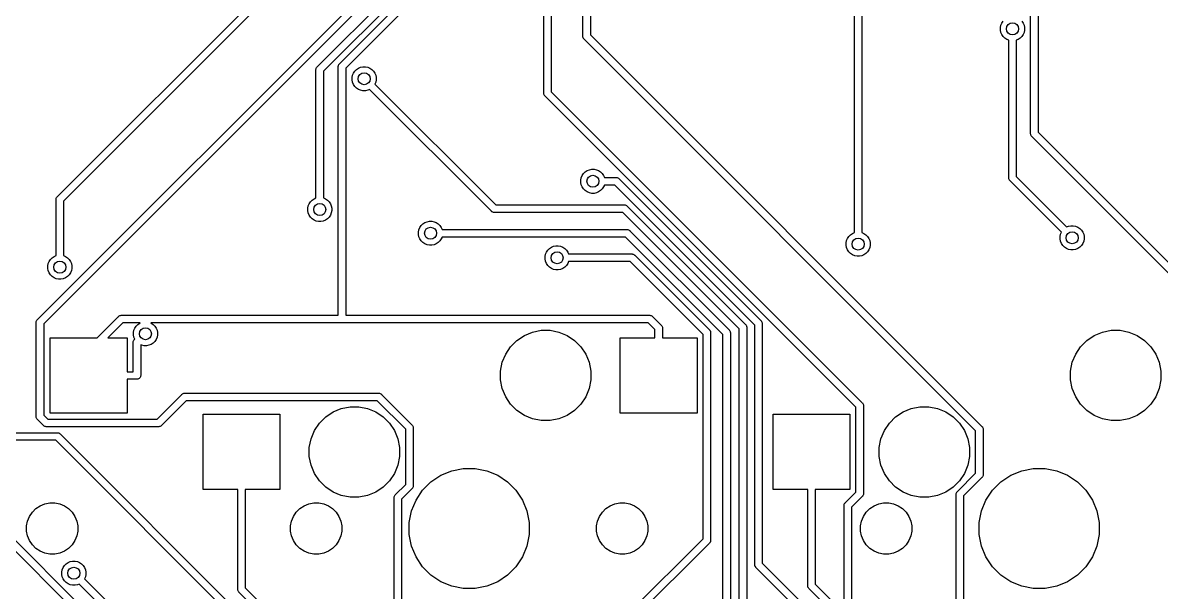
# Model space of a CAD drawing. Extents: x 1.2 to 14.9, y -4.9 to -0.3.
# Drawn here: x 6.606 to 8.095, y -2.313 to -1.569 of the extents above; entities that cross this region are included whole.
import ezdxf

# ---------------------------------------------------------------- set-up
doc = ezdxf.new("R2010")
doc.units = 0
doc.header["$MEASUREMENT"] = 0
doc.layers.add('BLACK', color=7, linetype='CONTINUOUS')

msp = doc.modelspace()

# ---------------------------------------------------------------- linework, layer by layer
at = {"layer": 'BLACK', "linetype": 'CONTINUOUS'}
for p, q in [((6.65153, -1.79639), (7.0984, -1.34951)), ((7.10409, -1.35774), (6.65976, -1.80208)), ((6.62558, -1.95696), (7.17357, -1.40897)), ((7.92378, -1.71381), (7.92378, -1.40892)), ((7.93363, -1.40712), (7.93363, -1.71201)), ((7.1818, -1.41466), (6.63381, -1.96264)), ((6.99129, -1.62662), (7.1913, -1.42662)), ((7.19953, -1.4323), (6.99952, -1.63231)), ((7.02047, -1.62251), (7.20902, -1.43396)), ((7.21725, -1.43965), (7.0287, -1.6282)), ((7.29728, -1.43244), (7.29728, -1.65925)), ((7.28744, -1.66105), (7.28744, -1.445)), ((7.33865, -1.5867), (7.33865, -1.45164)), ((7.3485, -1.45344), (7.3485, -1.5849)), ((7.6935, -1.84328), (7.6935, -1.44431)), ((7.70335, -1.44611), (7.70335, -1.84328)), ((7.8844, -1.57536), (7.88501, -1.57232)), ((7.8844, -1.57846), (7.8844, -1.57536)), ((7.88501, -1.57232), (7.88619, -1.56945)), ((7.88619, -1.56945), (7.88792, -1.56687)), ((7.91238, -1.56687), (7.91411, -1.56945)), ((7.91411, -1.56945), (7.91529, -1.57232)), ((7.91529, -1.57232), (7.9159, -1.57536)), ((7.9159, -1.57536), (7.9159, -1.57846)), ((7.33863, -1.58694), (7.33865, -1.5867)), ((7.33865, -1.58718), (7.33863, -1.58694)), ((7.3387, -1.58761), (7.33865, -1.58718)), ((7.33872, -1.58791), (7.3387, -1.58761)), ((7.33901, -1.58883), (7.33872, -1.58791)), ((7.33946, -1.58969), (7.33901, -1.58883)), ((7.33992, -1.59025), (7.33946, -1.58969)), ((7.34008, -1.59044), (7.33992, -1.59025)), ((7.34027, -1.59059), (7.34008, -1.59044)), ((7.85194, -2.10227), (7.34027, -1.59059)), ((7.3485, -1.5849), (7.86017, -2.09658)), ((7.88501, -1.5815), (7.8844, -1.57846)), ((7.88619, -1.58437), (7.88501, -1.5815)), ((7.88792, -1.58695), (7.88619, -1.58437)), ((7.89011, -1.58914), (7.88792, -1.58695)), ((7.89269, -1.59087), (7.89011, -1.58914)), ((7.89523, -1.59192), (7.89269, -1.59087)), ((7.89523, -1.77188), (7.89523, -1.59192)), ((7.90761, -1.59087), (7.90507, -1.59192)), ((7.90507, -1.59192), (7.90507, -1.77008)), ((7.91019, -1.58914), (7.90761, -1.59087)), ((7.91238, -1.58695), (7.91019, -1.58914)), ((7.91411, -1.58437), (7.91238, -1.58695)), ((7.91529, -1.5815), (7.91411, -1.58437)), ((7.9159, -1.57846), (7.91529, -1.5815)), ((6.98965, -1.63027), (6.98975, -1.62931)), ((6.98968, -1.63051), (6.98965, -1.63027)), ((6.98968, -1.79801), (6.98968, -1.63051)), ((6.98975, -1.62931), (6.99003, -1.62838)), ((6.99003, -1.62838), (6.99049, -1.62752)), ((6.99049, -1.62752), (6.99095, -1.62696)), ((6.99095, -1.62696), (6.9911, -1.62677)), ((6.99095, -1.62696), (6.99095, -1.62696)), ((6.9911, -1.62677), (6.99129, -1.62662)), ((6.99952, -1.63231), (6.99952, -1.79801)), ((7.01883, -1.62617), (7.01889, -1.62561)), ((7.01886, -1.62641), (7.01883, -1.62617)), ((7.01886, -1.95137), (7.01886, -1.62641)), ((7.01889, -1.62561), (7.01893, -1.6252)), ((7.01893, -1.6252), (7.01899, -1.62501)), ((7.01899, -1.62501), (7.01921, -1.62427)), ((7.01921, -1.62427), (7.01967, -1.62342)), ((7.01967, -1.62342), (7.02013, -1.62286)), ((7.02013, -1.62286), (7.02028, -1.62267)), ((7.02013, -1.62286), (7.02013, -1.62286)), ((7.02028, -1.62267), (7.02047, -1.62251)), ((7.0287, -1.6282), (7.0287, -1.95137)), ((7.03754, -1.63753), (7.03873, -1.63467)), ((7.03873, -1.63467), (7.04045, -1.63209)), ((7.04045, -1.63209), (7.04264, -1.62989)), ((7.04264, -1.62989), (7.04522, -1.62817)), ((7.04522, -1.62817), (7.04809, -1.62698)), ((7.04809, -1.62698), (7.05113, -1.62638)), ((7.05113, -1.62638), (7.05423, -1.62638)), ((7.05423, -1.62638), (7.05727, -1.62698)), ((7.05727, -1.62698), (7.06014, -1.62817)), ((7.06014, -1.62817), (7.06272, -1.62989)), ((7.06272, -1.62989), (7.06491, -1.63209)), ((7.06491, -1.63209), (7.06664, -1.63467)), ((7.06664, -1.63467), (7.06782, -1.63753)), ((7.03693, -1.64057), (7.03754, -1.63753)), ((7.03693, -1.64368), (7.03693, -1.64057)), ((7.03754, -1.64672), (7.03693, -1.64368)), ((7.03873, -1.64959), (7.03754, -1.64672)), ((7.04045, -1.65216), (7.03873, -1.64959)), ((7.06782, -1.64672), (7.06677, -1.64926)), ((7.06677, -1.64926), (7.22462, -1.8071)), ((7.06782, -1.63753), (7.06843, -1.64057)), ((7.06843, -1.64368), (7.06782, -1.64672)), ((7.06843, -1.64057), (7.06843, -1.64368)), ((7.04264, -1.65436), (7.04045, -1.65216)), ((7.04522, -1.65608), (7.04264, -1.65436)), ((7.04809, -1.65727), (7.04522, -1.65608)), ((7.05113, -1.65787), (7.04809, -1.65727)), ((7.05423, -1.65787), (7.05113, -1.65787)), ((7.05727, -1.65727), (7.05423, -1.65787)), ((7.05981, -1.65622), (7.05727, -1.65727)), ((7.21893, -1.81533), (7.05981, -1.65622)), ((7.28742, -1.66129), (7.28744, -1.66105)), ((7.28744, -1.66153), (7.28742, -1.66129)), ((7.28751, -1.66225), (7.28744, -1.66153)), ((7.28744, -1.66153), (7.28744, -1.66153)), ((7.28779, -1.66318), (7.28751, -1.66225)), ((7.28825, -1.66403), (7.28779, -1.66318)), ((7.28887, -1.66478), (7.28825, -1.66403)), ((7.28905, -1.66494), (7.28887, -1.66478)), ((7.69544, -2.07133), (7.28905, -1.66494)), ((7.29728, -1.65925), (7.70368, -2.06564)), ((7.92376, -1.71405), (7.92378, -1.71381)), ((7.92378, -1.71429), (7.92376, -1.71405)), ((7.92385, -1.71501), (7.92378, -1.71429)), ((7.92378, -1.71429), (7.92378, -1.71429)), ((7.92414, -1.71594), (7.92385, -1.71501)), ((7.92459, -1.71679), (7.92414, -1.71594)), ((7.92521, -1.71754), (7.92459, -1.71679)), ((7.9254, -1.7177), (7.92521, -1.71754)), ((8.17772, -1.97002), (7.9254, -1.7177)), ((7.93363, -1.71201), (8.18595, -1.96433)), ((7.3365, -1.77159), (7.33769, -1.76873)), ((7.33769, -1.76873), (7.33941, -1.76615)), ((7.33941, -1.76615), (7.3416, -1.76395)), ((7.3416, -1.76395), (7.34418, -1.76223)), ((7.34418, -1.76223), (7.34705, -1.76104)), ((7.34705, -1.76104), (7.35009, -1.76044)), ((7.35009, -1.76044), (7.35319, -1.76044)), ((7.35319, -1.76044), (7.35624, -1.76104)), ((7.35624, -1.76104), (7.3591, -1.76223)), ((7.3591, -1.76223), (7.36168, -1.76395)), ((7.36168, -1.76395), (7.36387, -1.76615)), ((7.36387, -1.76615), (7.3656, -1.76873)), ((7.3656, -1.76873), (7.36665, -1.77126)), ((7.90507, -1.77008), (7.9709, -1.83591)), ((7.33589, -1.77463), (7.3365, -1.77159)), ((7.33589, -1.77774), (7.33589, -1.77463)), ((7.3365, -1.78078), (7.33589, -1.77774)), ((7.33769, -1.78364), (7.3365, -1.78078)), ((7.33941, -1.78622), (7.33769, -1.78364)), ((7.3656, -1.78364), (7.36387, -1.78622)), ((7.36665, -1.78111), (7.3656, -1.78364)), ((7.36665, -1.77126), (7.38194, -1.77126)), ((7.38015, -1.78111), (7.36665, -1.78111)), ((7.56317, -1.96413), (7.38015, -1.78111)), ((7.38194, -1.77126), (7.38219, -1.77124)), ((7.38219, -1.77124), (7.38243, -1.77126)), ((7.38243, -1.77126), (7.38243, -1.77126)), ((7.38243, -1.77126), (7.38315, -1.77133)), ((7.38315, -1.77133), (7.38408, -1.77162)), ((7.38408, -1.77162), (7.38493, -1.77207)), ((7.38493, -1.77207), (7.38568, -1.77269)), ((7.38568, -1.77269), (7.38584, -1.77288)), ((7.38584, -1.77288), (7.5714, -1.95844)), ((7.8952, -1.77212), (7.89523, -1.77188)), ((7.89523, -1.77236), (7.8952, -1.77212)), ((7.8953, -1.77309), (7.89523, -1.77236)), ((7.89523, -1.77236), (7.89523, -1.77236)), ((7.89558, -1.77401), (7.8953, -1.77309)), ((7.89604, -1.77487), (7.89558, -1.77401)), ((7.89665, -1.77562), (7.89604, -1.77487)), ((7.89684, -1.77577), (7.89665, -1.77562)), ((7.96394, -1.84287), (7.89684, -1.77577)), ((6.64989, -1.80004), (6.64992, -1.7998)), ((6.64992, -1.80028), (6.64989, -1.80004)), ((6.64992, -1.7998), (6.64999, -1.79907)), ((6.64992, -1.7998), (6.64992, -1.7998)), ((6.64992, -1.8734), (6.64992, -1.80028)), ((6.64999, -1.79907), (6.65027, -1.79815)), ((6.65027, -1.79815), (6.65073, -1.79729)), ((6.65073, -1.79729), (6.65134, -1.79654)), ((6.65134, -1.79654), (6.65153, -1.79639)), ((6.98456, -1.80079), (6.98714, -1.79906)), ((6.98714, -1.79906), (6.98968, -1.79801)), ((6.99952, -1.79801), (7.00206, -1.79906)), ((7.00206, -1.79906), (7.00464, -1.80079)), ((7.3416, -1.78842), (7.33941, -1.78622)), ((7.34418, -1.79014), (7.3416, -1.78842)), ((7.34705, -1.79133), (7.34418, -1.79014)), ((7.35009, -1.79193), (7.34705, -1.79133)), ((7.35319, -1.79193), (7.35009, -1.79193)), ((7.35624, -1.79133), (7.35319, -1.79193)), ((7.3591, -1.79014), (7.35624, -1.79133)), ((7.36168, -1.78842), (7.3591, -1.79014)), ((7.36387, -1.78622), (7.36168, -1.78842)), ((6.65976, -1.80208), (6.65976, -1.8734)), ((6.97885, -1.81147), (6.97946, -1.80843)), ((6.97885, -1.81457), (6.97885, -1.81147)), ((6.97946, -1.81761), (6.97885, -1.81457)), ((6.97946, -1.80843), (6.98064, -1.80556)), ((6.98064, -1.80556), (6.98237, -1.80298)), ((6.98237, -1.80298), (6.98456, -1.80079)), ((7.00464, -1.80079), (7.00683, -1.80298)), ((7.00683, -1.80298), (7.00855, -1.80556)), ((7.00855, -1.80556), (7.00974, -1.80843)), ((7.00974, -1.80843), (7.01035, -1.81147)), ((7.01035, -1.81457), (7.00974, -1.81761)), ((7.01035, -1.81147), (7.01035, -1.81457)), ((7.21908, -1.81552), (7.21893, -1.81533)), ((7.22462, -1.8071), (7.39271, -1.8071)), ((7.39271, -1.8071), (7.39295, -1.80708)), ((7.39295, -1.80708), (7.39319, -1.8071)), ((7.39319, -1.8071), (7.39319, -1.8071)), ((7.39319, -1.8071), (7.39391, -1.80717)), ((7.39391, -1.80717), (7.39484, -1.80746)), ((7.39484, -1.80746), (7.3957, -1.80791)), ((7.3957, -1.80791), (7.39645, -1.80853)), ((7.39645, -1.80853), (7.3966, -1.80871)), ((7.3966, -1.80871), (7.55108, -1.96319)), ((6.98064, -1.82048), (6.97946, -1.81761)), ((6.98237, -1.82306), (6.98064, -1.82048)), ((6.98456, -1.82525), (6.98237, -1.82306)), ((6.98714, -1.82698), (6.98456, -1.82525)), ((6.99, -1.82816), (6.98714, -1.82698)), ((6.99305, -1.82877), (6.99, -1.82816)), ((6.99615, -1.82877), (6.99305, -1.82877)), ((6.99919, -1.82816), (6.99615, -1.82877)), ((7.00206, -1.82698), (6.99919, -1.82816)), ((7.00464, -1.82525), (7.00206, -1.82698)), ((7.00683, -1.82306), (7.00464, -1.82525)), ((7.00855, -1.82048), (7.00683, -1.82306)), ((7.00974, -1.81761), (7.00855, -1.82048)), ((7.1294, -1.83188), (7.13198, -1.83016)), ((7.13198, -1.83016), (7.13485, -1.82897)), ((7.13485, -1.82897), (7.13789, -1.82837)), ((7.13789, -1.82837), (7.14099, -1.82837)), ((7.14099, -1.82837), (7.14403, -1.82897)), ((7.14403, -1.82897), (7.1469, -1.83016)), ((7.1469, -1.83016), (7.14948, -1.83188)), ((7.21927, -1.81567), (7.21908, -1.81552)), ((7.21957, -1.81592), (7.21927, -1.81567)), ((7.21927, -1.81567), (7.21927, -1.81567)), ((7.21983, -1.81614), (7.21957, -1.81592)), ((7.22069, -1.81659), (7.21983, -1.81614)), ((7.22161, -1.81687), (7.22069, -1.81659)), ((7.22234, -1.81694), (7.22161, -1.81687)), ((7.22258, -1.81697), (7.22234, -1.81694)), ((7.22234, -1.81694), (7.22234, -1.81694)), ((7.22282, -1.81694), (7.22258, -1.81697)), ((7.39091, -1.81694), (7.22282, -1.81694)), ((7.54285, -1.96888), (7.39091, -1.81694)), ((7.12369, -1.84256), (7.1243, -1.83952)), ((7.12369, -1.84567), (7.12369, -1.84256)), ((7.1243, -1.83952), (7.12549, -1.83665)), ((7.12549, -1.83665), (7.12721, -1.83408)), ((7.12721, -1.83408), (7.1294, -1.83188)), ((7.14948, -1.83188), (7.15167, -1.83408)), ((7.15167, -1.83408), (7.1534, -1.83665)), ((7.1534, -1.83665), (7.15445, -1.83919)), ((7.15445, -1.83919), (7.39605, -1.83919)), ((7.39605, -1.83919), (7.39629, -1.83917)), ((7.39629, -1.83917), (7.39653, -1.83919)), ((7.39653, -1.83919), (7.39653, -1.83919)), ((7.39653, -1.83919), (7.39725, -1.83926)), ((7.39725, -1.83926), (7.39818, -1.83955)), ((7.39818, -1.83955), (7.39903, -1.84)), ((7.39903, -1.84), (7.39978, -1.84062)), ((7.39978, -1.84062), (7.39994, -1.84081)), ((7.39994, -1.84081), (7.52968, -1.97055)), ((7.68839, -1.84606), (7.69097, -1.84434)), ((7.69097, -1.84434), (7.6935, -1.84328)), ((7.70335, -1.84328), (7.70588, -1.84434)), ((7.70588, -1.84434), (7.70846, -1.84606)), ((7.96288, -1.84541), (7.96394, -1.84287)), ((7.9709, -1.83591), (7.97343, -1.83486)), ((7.97343, -1.83486), (7.97648, -1.83425)), ((7.97648, -1.83425), (7.97958, -1.83425)), ((7.97958, -1.83425), (7.98262, -1.83486)), ((7.98262, -1.83486), (7.98549, -1.83604)), ((7.98549, -1.83604), (7.98807, -1.83777)), ((7.98807, -1.83777), (7.99026, -1.83996)), ((7.99026, -1.83996), (7.99198, -1.84254)), ((7.99198, -1.84254), (7.99317, -1.84541)), ((7.1243, -1.84871), (7.12369, -1.84567)), ((7.12549, -1.85157), (7.1243, -1.84871)), ((7.12721, -1.85415), (7.12549, -1.85157)), ((7.1294, -1.85635), (7.12721, -1.85415)), ((7.13198, -1.85807), (7.1294, -1.85635)), ((7.13485, -1.85926), (7.13198, -1.85807)), ((7.13789, -1.85986), (7.13485, -1.85926)), ((7.14099, -1.85986), (7.13789, -1.85986)), ((7.14403, -1.85926), (7.14099, -1.85986)), ((7.1469, -1.85807), (7.14403, -1.85926)), ((7.14948, -1.85635), (7.1469, -1.85807)), ((7.15167, -1.85415), (7.14948, -1.85635)), ((7.1534, -1.85157), (7.15167, -1.85415)), ((7.15445, -1.84904), (7.1534, -1.85157)), ((7.39425, -1.84904), (7.15445, -1.84904)), ((7.52145, -1.97624), (7.39425, -1.84904)), ((7.68268, -1.85674), (7.68328, -1.8537)), ((7.68268, -1.85984), (7.68268, -1.85674)), ((7.68328, -1.86288), (7.68268, -1.85984)), ((7.68328, -1.8537), (7.68447, -1.85083)), ((7.68447, -1.85083), (7.68619, -1.84825)), ((7.68619, -1.84825), (7.68839, -1.84606)), ((7.70846, -1.84606), (7.71066, -1.84825)), ((7.71066, -1.84825), (7.71238, -1.85083)), ((7.71238, -1.85083), (7.71357, -1.8537)), ((7.71357, -1.8537), (7.71417, -1.85674)), ((7.71417, -1.85984), (7.71357, -1.86288)), ((7.71417, -1.85674), (7.71417, -1.85984)), ((7.96228, -1.84845), (7.96288, -1.84541)), ((7.96228, -1.85155), (7.96228, -1.84845)), ((7.96288, -1.85459), (7.96228, -1.85155)), ((7.96407, -1.85746), (7.96288, -1.85459)), ((7.9658, -1.86004), (7.96407, -1.85746)), ((7.96799, -1.86223), (7.9658, -1.86004)), ((7.99026, -1.86004), (7.98807, -1.86223)), ((7.99198, -1.85746), (7.99026, -1.86004)), ((7.99317, -1.85459), (7.99198, -1.85746)), ((7.99317, -1.84541), (7.99378, -1.84845)), ((7.99378, -1.85155), (7.99317, -1.85459)), ((7.99378, -1.84845), (7.99378, -1.85155)), ((6.6448, -1.87618), (6.64738, -1.87445)), ((6.64738, -1.87445), (6.64992, -1.8734)), ((6.65976, -1.8734), (6.6623, -1.87445)), ((6.6623, -1.87445), (6.66488, -1.87618)), ((7.28911, -1.87459), (7.28972, -1.87155)), ((7.28911, -1.87769), (7.28911, -1.87459)), ((7.28972, -1.87155), (7.2909, -1.86868)), ((7.2909, -1.86868), (7.29263, -1.8661)), ((7.29263, -1.8661), (7.29482, -1.86391)), ((7.29482, -1.86391), (7.2974, -1.86219)), ((7.2974, -1.86219), (7.30026, -1.861)), ((7.30026, -1.861), (7.30331, -1.86039)), ((7.30331, -1.86039), (7.30641, -1.86039)), ((7.30641, -1.86039), (7.30945, -1.861)), ((7.30945, -1.861), (7.31232, -1.86219)), ((7.31232, -1.86219), (7.3149, -1.86391)), ((7.3149, -1.86391), (7.31709, -1.8661)), ((7.31709, -1.8661), (7.31881, -1.86868)), ((7.31881, -1.86868), (7.31987, -1.87122)), ((7.31987, -1.87122), (7.40236, -1.87122)), ((7.40236, -1.87122), (7.4026, -1.8712)), ((7.4026, -1.8712), (7.40284, -1.87122)), ((7.40284, -1.87122), (7.40284, -1.87122)), ((7.40284, -1.87122), (7.40356, -1.87129)), ((7.40356, -1.87129), (7.40449, -1.87157)), ((7.40449, -1.87157), (7.40535, -1.87203)), ((7.40535, -1.87203), (7.4061, -1.87265)), ((7.4061, -1.87265), (7.40625, -1.87283)), ((7.40625, -1.87283), (7.50395, -1.97054)), ((7.68447, -1.86575), (7.68328, -1.86288)), ((7.68619, -1.86833), (7.68447, -1.86575)), ((7.68839, -1.87052), (7.68619, -1.86833)), ((7.69097, -1.87225), (7.68839, -1.87052)), ((7.69383, -1.87343), (7.69097, -1.87225)), ((7.69687, -1.87404), (7.69383, -1.87343)), ((7.69998, -1.87404), (7.69687, -1.87404)), ((7.70302, -1.87343), (7.69998, -1.87404)), ((7.70588, -1.87225), (7.70302, -1.87343)), ((7.70846, -1.87052), (7.70588, -1.87225)), ((7.71066, -1.86833), (7.70846, -1.87052)), ((7.71238, -1.86575), (7.71066, -1.86833)), ((7.71357, -1.86288), (7.71238, -1.86575)), ((7.97057, -1.86396), (7.96799, -1.86223)), ((7.97343, -1.86514), (7.97057, -1.86396)), ((7.97648, -1.86575), (7.97343, -1.86514)), ((7.97958, -1.86575), (7.97648, -1.86575)), ((7.98262, -1.86514), (7.97958, -1.86575)), ((7.98549, -1.86396), (7.98262, -1.86514)), ((7.98807, -1.86223), (7.98549, -1.86396)), ((6.63909, -1.88686), (6.6397, -1.88382)), ((6.63909, -1.88996), (6.63909, -1.88686)), ((6.6397, -1.88382), (6.64088, -1.88095)), ((6.64088, -1.88095), (6.64261, -1.87837)), ((6.64261, -1.87837), (6.6448, -1.87618)), ((6.66488, -1.87618), (6.66707, -1.87837)), ((6.66707, -1.87837), (6.66879, -1.88095)), ((6.66879, -1.88095), (6.66998, -1.88382)), ((6.66998, -1.88382), (6.67059, -1.88686)), ((6.67059, -1.88686), (6.67059, -1.88996)), ((7.28972, -1.88074), (7.28911, -1.87769)), ((7.2909, -1.8836), (7.28972, -1.88074)), ((7.29263, -1.88618), (7.2909, -1.8836)), ((7.29482, -1.88837), (7.29263, -1.88618)), ((7.2974, -1.8901), (7.29482, -1.88837)), ((7.3149, -1.88837), (7.31232, -1.8901)), ((7.31709, -1.88618), (7.3149, -1.88837)), ((7.31881, -1.8836), (7.31709, -1.88618)), ((7.31987, -1.88106), (7.31881, -1.8836)), ((7.40056, -1.88106), (7.31987, -1.88106)), ((7.49572, -1.97623), (7.40056, -1.88106)), ((6.6397, -1.893), (6.63909, -1.88996)), ((6.64088, -1.89587), (6.6397, -1.893)), ((6.64261, -1.89845), (6.64088, -1.89587)), ((6.6448, -1.90064), (6.64261, -1.89845)), ((6.64738, -1.90237), (6.6448, -1.90064)), ((6.65025, -1.90355), (6.64738, -1.90237)), ((6.65329, -1.90416), (6.65025, -1.90355)), ((6.65639, -1.90416), (6.65329, -1.90416)), ((6.65943, -1.90355), (6.65639, -1.90416)), ((6.6623, -1.90237), (6.65943, -1.90355)), ((6.66488, -1.90064), (6.6623, -1.90237)), ((6.66707, -1.89845), (6.66488, -1.90064)), ((6.66879, -1.89587), (6.66707, -1.89845)), ((6.66998, -1.893), (6.66879, -1.89587)), ((6.67059, -1.88996), (6.66998, -1.893)), ((7.30026, -1.89128), (7.2974, -1.8901)), ((7.30331, -1.89189), (7.30026, -1.89128)), ((7.30641, -1.89189), (7.30331, -1.89189)), ((7.30945, -1.89128), (7.30641, -1.89189)), ((7.31232, -1.8901), (7.30945, -1.89128)), ((6.62394, -1.96061), (6.62397, -1.96037)), ((6.62397, -1.96085), (6.62394, -1.96061)), ((6.62397, -1.96036), (6.62404, -1.95964)), ((6.62397, -1.96037), (6.62397, -1.96036)), ((6.62397, -2.08353), (6.62397, -1.96085)), ((6.62404, -1.95964), (6.62432, -1.95871)), ((6.62432, -1.95871), (6.62478, -1.95786)), ((6.62478, -1.95786), (6.62539, -1.95711)), ((6.62539, -1.95711), (6.62558, -1.95696)), ((6.63381, -1.96264), (6.63381, -2.08174)), ((6.70388, -1.98079), (6.73168, -1.95298)), ((6.73737, -1.96121), (6.7178, -1.98079)), ((6.73168, -1.95298), (6.73184, -1.95279)), ((6.73184, -1.95279), (6.73203, -1.95264)), ((6.73203, -1.95264), (6.73259, -1.95218)), ((6.73203, -1.95264), (6.73203, -1.95264)), ((6.73259, -1.95218), (6.73344, -1.95172)), ((6.73344, -1.95172), (6.73437, -1.95144)), ((6.73437, -1.95144), (6.73509, -1.95137)), ((6.73509, -1.95137), (6.73533, -1.95135)), ((6.73509, -1.95137), (6.73509, -1.95137)), ((6.73533, -1.95135), (6.73558, -1.95137)), ((6.73558, -1.95137), (7.01886, -1.95137)), ((6.7599, -1.96121), (6.73737, -1.96121)), ((6.75455, -1.96537), (6.75674, -1.96317)), ((6.75674, -1.96317), (6.75932, -1.96145)), ((6.75932, -1.96145), (6.7599, -1.96121)), ((7.02354, -1.96121), (6.77367, -1.96121)), ((6.77367, -1.96121), (6.77424, -1.96145)), ((6.77424, -1.96145), (6.77682, -1.96317)), ((6.77682, -1.96317), (6.77902, -1.96537)), ((7.02378, -1.96124), (7.02354, -1.96121)), ((7.02402, -1.96121), (7.02378, -1.96124)), ((7.42391, -1.96121), (7.02402, -1.96121)), ((7.0287, -1.95137), (7.42571, -1.95137)), ((7.43272, -1.97002), (7.42391, -1.96121)), ((7.42571, -1.95137), (7.42595, -1.95135)), ((7.42595, -1.95135), (7.42619, -1.95137)), ((7.42619, -1.95137), (7.42619, -1.95137)), ((7.42619, -1.95137), (7.42691, -1.95144)), ((7.42691, -1.95144), (7.42784, -1.95172)), ((7.42784, -1.95172), (7.4287, -1.95218)), ((7.4287, -1.95218), (7.42945, -1.95279)), ((7.42945, -1.95279), (7.4296, -1.95298)), ((7.4296, -1.95298), (7.44095, -1.96433)), ((7.55108, -1.96319), (7.55126, -1.96335)), ((7.55126, -1.96335), (7.55142, -1.96353)), ((7.55142, -1.96353), (7.55142, -1.96353)), ((7.55142, -1.96353), (7.55174, -1.96392)), ((7.55174, -1.96392), (7.55188, -1.9641)), ((7.55188, -1.9641), (7.55234, -1.96495)), ((7.56317, -2.27691), (7.56317, -1.96413)), ((7.5714, -1.95844), (7.57159, -1.95859)), ((7.57159, -1.95859), (7.57174, -1.95878)), ((7.57174, -1.95878), (7.57174, -1.95878)), ((7.57174, -1.95878), (7.57207, -1.95918)), ((7.57207, -1.95918), (7.5722, -1.95934)), ((7.5722, -1.95934), (7.57266, -1.9602)), ((7.57266, -1.9602), (7.57294, -1.96113)), ((7.57294, -1.96113), (7.57301, -1.96185)), ((7.57301, -1.96185), (7.57301, -1.96185)), ((7.57301, -1.96185), (7.57304, -1.96209)), ((7.57304, -1.96209), (7.57301, -1.96233)), ((7.57301, -1.96233), (7.57301, -2.27512)), ((6.75104, -1.97385), (6.75164, -1.97081)), ((6.75104, -1.97696), (6.75104, -1.97385)), ((6.75164, -1.98), (6.75104, -1.97696)), ((6.75164, -1.97081), (6.75283, -1.96795)), ((6.75283, -1.96795), (6.75455, -1.96537)), ((6.77902, -1.96537), (6.78074, -1.96795)), ((6.78074, -1.96795), (6.78193, -1.97081)), ((6.78193, -1.97081), (6.78253, -1.97385)), ((6.78253, -1.97696), (6.78193, -1.98)), ((6.78253, -1.97385), (6.78253, -1.97696)), ((7.25235, -1.98413), (7.26203, -1.97767)), ((7.26203, -1.97767), (7.27277, -1.97321)), ((7.27277, -1.97321), (7.28418, -1.97094)), ((7.28418, -1.97094), (7.29582, -1.97094)), ((7.29582, -1.97094), (7.30723, -1.97321)), ((7.30723, -1.97321), (7.31797, -1.97767)), ((7.31797, -1.97767), (7.32765, -1.98413)), ((7.43272, -1.98079), (7.43272, -1.97002)), ((7.44095, -1.96433), (7.44113, -1.96448)), ((7.44113, -1.96448), (7.44129, -1.96467)), ((7.44129, -1.96467), (7.44129, -1.96467)), ((7.44129, -1.96467), (7.44175, -1.96523)), ((7.44175, -1.96523), (7.4421, -1.96589)), ((7.4421, -1.96589), (7.44221, -1.96609)), ((7.44221, -1.96609), (7.44249, -1.96702)), ((7.44249, -1.96702), (7.44256, -1.96774)), ((7.44256, -1.96774), (7.44256, -1.96774)), ((7.44256, -1.96774), (7.44258, -1.96798)), ((7.44258, -1.96798), (7.44256, -1.96822)), ((7.44256, -1.96822), (7.44256, -1.98079)), ((7.49572, -2.24347), (7.49572, -1.97623)), ((7.50395, -1.97054), (7.50414, -1.97069)), ((7.50414, -1.97069), (7.5043, -1.97088)), ((7.5043, -1.97088), (7.5043, -1.97088)), ((7.5043, -1.97088), (7.50464, -1.97129)), ((7.50464, -1.97129), (7.50476, -1.97144)), ((7.50476, -1.97144), (7.50521, -1.9723)), ((7.50521, -1.9723), (7.5055, -1.97322)), ((7.5055, -1.97322), (7.50557, -1.97395)), ((7.50557, -1.97395), (7.50557, -1.97395)), ((7.50557, -1.97395), (7.50559, -1.97419)), ((7.50559, -1.97419), (7.50557, -1.97443)), ((7.50557, -1.97443), (7.50557, -2.24526)), ((7.52145, -2.46044), (7.52145, -1.97624)), ((7.52968, -1.97055), (7.52987, -1.9707)), ((7.52987, -1.9707), (7.53002, -1.97089)), ((7.53002, -1.97089), (7.53002, -1.97089)), ((7.53002, -1.97089), (7.53029, -1.97121)), ((7.53029, -1.97121), (7.53049, -1.97145)), ((7.53049, -1.97145), (7.53094, -1.97231)), ((7.53094, -1.97231), (7.53122, -1.97324)), ((7.53122, -1.97324), (7.5313, -1.97396)), ((7.5313, -1.97396), (7.5313, -1.97396)), ((7.5313, -1.97396), (7.53132, -1.9742)), ((7.53132, -1.9742), (7.5313, -1.97444)), ((7.5313, -1.97444), (7.5313, -2.45864)), ((7.54285, -2.441), (7.54285, -1.96888)), ((7.55234, -1.96495), (7.55262, -1.96588)), ((7.55262, -1.96588), (7.55269, -1.9666)), ((7.55269, -1.9666), (7.55269, -1.9666)), ((7.55269, -1.9666), (7.55271, -1.96684)), ((7.55271, -1.96684), (7.55269, -1.96708)), ((7.55269, -1.96708), (7.55269, -2.4392)), ((7.99735, -1.98413), (8.00703, -1.97767)), ((8.00703, -1.97767), (8.01777, -1.97321)), ((8.01777, -1.97321), (8.02918, -1.97094)), ((8.02918, -1.97094), (8.04082, -1.97094)), ((8.04082, -1.97094), (8.05223, -1.97321)), ((8.05223, -1.97321), (8.06297, -1.97767)), ((8.06297, -1.97767), (8.07265, -1.98413)), ((6.64244, -2.07921), (6.64244, -1.98079)), ((6.64244, -1.98079), (6.70388, -1.98079)), ((6.7178, -1.98079), (6.74283, -1.98079)), ((6.74283, -1.98079), (6.74283, -2.02508)), ((6.7507, -1.98655), (6.75079, -1.98558)), ((6.75072, -1.98679), (6.7507, -1.98655)), ((6.75072, -2.02508), (6.75072, -1.98679)), ((6.75079, -1.98558), (6.75107, -1.98465)), ((6.75107, -1.98465), (6.75153, -1.9838)), ((6.75153, -1.9838), (6.75199, -1.98324)), ((6.75269, -1.98254), (6.75164, -1.98)), ((6.75199, -1.98324), (6.75215, -1.98305)), ((6.75199, -1.98324), (6.75199, -1.98324)), ((6.75215, -1.98305), (6.75233, -1.9829)), ((6.75233, -1.9829), (6.75269, -1.98254)), ((6.76219, -1.99055), (6.76056, -1.98987)), ((6.76056, -1.98987), (6.76056, -2.02976)), ((6.76523, -1.99115), (6.76219, -1.99055)), ((6.76833, -1.99115), (6.76523, -1.99115)), ((6.77138, -1.99055), (6.76833, -1.99115)), ((6.77424, -1.98936), (6.77138, -1.99055)), ((6.77682, -1.98764), (6.77424, -1.98936)), ((6.77902, -1.98544), (6.77682, -1.98764)), ((6.78074, -1.98286), (6.77902, -1.98544)), ((6.78193, -1.98), (6.78074, -1.98286)), ((7.23767, -2.00203), (7.24413, -1.99235)), ((7.24413, -1.99235), (7.25235, -1.98413)), ((7.32765, -1.98413), (7.33587, -1.99235)), ((7.33587, -1.99235), (7.34233, -2.00203)), ((7.38744, -2.07921), (7.38744, -1.98079)), ((7.38744, -1.98079), (7.43272, -1.98079)), ((7.44256, -1.98079), (7.48783, -1.98079)), ((7.48783, -1.98079), (7.48783, -2.07921)), ((7.98267, -2.00203), (7.98913, -1.99235)), ((7.98913, -1.99235), (7.99735, -1.98413)), ((8.07265, -1.98413), (8.08087, -1.99235)), ((8.08087, -1.99235), (8.08733, -2.00203)), ((7.23321, -2.01277), (7.23767, -2.00203)), ((7.34233, -2.00203), (7.34679, -2.01277)), ((7.97821, -2.01277), (7.98267, -2.00203)), ((8.08733, -2.00203), (8.09179, -2.01277)), ((7.23094, -2.02418), (7.23321, -2.01277)), ((7.34679, -2.01277), (7.34906, -2.02418)), ((7.97594, -2.02418), (7.97821, -2.01277)), ((8.09179, -2.01277), (8.09406, -2.02418)), ((6.74283, -2.02508), (6.75072, -2.02508)), ((6.7554, -2.03492), (6.74283, -2.03492)), ((6.74283, -2.03492), (6.74283, -2.07921)), ((6.75564, -2.03495), (6.7554, -2.03492)), ((6.75588, -2.03492), (6.75564, -2.03495)), ((6.75661, -2.03485), (6.75588, -2.03492)), ((6.75588, -2.03492), (6.75588, -2.03492)), ((6.75753, -2.03457), (6.75661, -2.03485)), ((6.75839, -2.03411), (6.75753, -2.03457)), ((6.75914, -2.0335), (6.75839, -2.03411)), ((6.75975, -2.03275), (6.75914, -2.0335)), ((6.76021, -2.03189), (6.75975, -2.03275)), ((6.76049, -2.03096), (6.76021, -2.03189)), ((6.76059, -2.03), (6.76049, -2.03096)), ((6.76056, -2.02976), (6.76059, -2.03)), ((7.23094, -2.03582), (7.23094, -2.02418)), ((7.23321, -2.04723), (7.23094, -2.03582)), ((7.34906, -2.03582), (7.34679, -2.04723)), ((7.34906, -2.02418), (7.34906, -2.03582)), ((7.97594, -2.03582), (7.97594, -2.02418)), ((7.97821, -2.04723), (7.97594, -2.03582)), ((8.09406, -2.03582), (8.09179, -2.04723)), ((8.09406, -2.02418), (8.09406, -2.03582)), ((6.8161, -2.05357), (6.81703, -2.05328)), ((6.81703, -2.05328), (6.81775, -2.05321)), ((6.81775, -2.05321), (6.81799, -2.05319)), ((6.81775, -2.05321), (6.81775, -2.05321)), ((6.81799, -2.05319), (6.81823, -2.05321)), ((6.81823, -2.05321), (7.07148, -2.05321)), ((7.07148, -2.05321), (7.07172, -2.05319)), ((7.07172, -2.05319), (7.07197, -2.05321)), ((7.07197, -2.05321), (7.07197, -2.05321)), ((7.07197, -2.05321), (7.07269, -2.05328)), ((7.07269, -2.05328), (7.07362, -2.05357)), ((7.23767, -2.05797), (7.23321, -2.04723)), ((7.34679, -2.04723), (7.34233, -2.05797)), ((7.98267, -2.05797), (7.97821, -2.04723)), ((8.09179, -2.04723), (8.08733, -2.05797)), ((6.78207, -2.0871), (6.81434, -2.05482)), ((6.82003, -2.06306), (6.78776, -2.09533)), ((6.81434, -2.05482), (6.8145, -2.05464)), ((6.8145, -2.05464), (6.81468, -2.05448)), ((6.81468, -2.05448), (6.81524, -2.05402)), ((6.81468, -2.05448), (6.81468, -2.05448)), ((6.81524, -2.05402), (6.8161, -2.05357)), ((7.06969, -2.06306), (6.82003, -2.06306)), ((7.10694, -2.10031), (7.06969, -2.06306)), ((7.07362, -2.05357), (7.07447, -2.05402)), ((7.07447, -2.05402), (7.07522, -2.05464)), ((7.07522, -2.05464), (7.07538, -2.05482)), ((7.07538, -2.05482), (7.11518, -2.09463)), ((7.24413, -2.06765), (7.23767, -2.05797)), ((7.25235, -2.07587), (7.24413, -2.06765)), ((7.33587, -2.06765), (7.32765, -2.07587)), ((7.34233, -2.05797), (7.33587, -2.06765)), ((7.70368, -2.06564), (7.70386, -2.06579)), ((7.70386, -2.06579), (7.70402, -2.06598)), ((7.70402, -2.06598), (7.70402, -2.06598)), ((7.70402, -2.06598), (7.7044, -2.06645)), ((7.7044, -2.06645), (7.70448, -2.06654)), ((7.70448, -2.06654), (7.70493, -2.0674)), ((7.70493, -2.0674), (7.70522, -2.06833)), ((7.70522, -2.06833), (7.70529, -2.06905)), ((7.98913, -2.06765), (7.98267, -2.05797)), ((7.99735, -2.07587), (7.98913, -2.06765)), ((8.08087, -2.06765), (8.07265, -2.07587)), ((8.08733, -2.05797), (8.08087, -2.06765)), ((6.63381, -2.08174), (6.63917, -2.0871)), ((6.74283, -2.07921), (6.64244, -2.07921)), ((6.84217, -2.17921), (6.84217, -2.08079)), ((6.84217, -2.08079), (6.94256, -2.08079)), ((6.94256, -2.08079), (6.94256, -2.17921)), ((7.00235, -2.08413), (7.01203, -2.07767)), ((7.01203, -2.07767), (7.02277, -2.07321)), ((7.02277, -2.07321), (7.03418, -2.07094)), ((7.03418, -2.07094), (7.04582, -2.07094)), ((7.04582, -2.07094), (7.05723, -2.07321)), ((7.05723, -2.07321), (7.06797, -2.07767)), ((7.06797, -2.07767), (7.07765, -2.08413)), ((7.26203, -2.08233), (7.25235, -2.07587)), ((7.27277, -2.08679), (7.26203, -2.08233)), ((7.31797, -2.08233), (7.30723, -2.08679)), ((7.32765, -2.07587), (7.31797, -2.08233)), ((7.48783, -2.07921), (7.38744, -2.07921)), ((7.58717, -2.17921), (7.58717, -2.08079)), ((7.58717, -2.08079), (7.68756, -2.08079)), ((7.68756, -2.08079), (7.68756, -2.17921)), ((7.69544, -2.18248), (7.69544, -2.07133)), ((7.70529, -2.06905), (7.70529, -2.06905)), ((7.70529, -2.06905), (7.70531, -2.06929)), ((7.70531, -2.06929), (7.70529, -2.06953)), ((7.70529, -2.06953), (7.70529, -2.18428)), ((7.74735, -2.08413), (7.75703, -2.07767)), ((7.75703, -2.07767), (7.76777, -2.07321)), ((7.76777, -2.07321), (7.77918, -2.07094)), ((7.77918, -2.07094), (7.79082, -2.07094)), ((7.79082, -2.07094), (7.80223, -2.07321)), ((7.80223, -2.07321), (7.81297, -2.07767)), ((7.81297, -2.07767), (7.82265, -2.08413)), ((8.00703, -2.08233), (7.99735, -2.07587)), ((8.01777, -2.08679), (8.00703, -2.08233)), ((8.06297, -2.08233), (8.05223, -2.08679)), ((8.07265, -2.07587), (8.06297, -2.08233)), ((6.62394, -2.08378), (6.62397, -2.08353)), ((6.62404, -2.08474), (6.62394, -2.08378)), ((6.62432, -2.08567), (6.62404, -2.08474)), ((6.62478, -2.08652), (6.62432, -2.08567)), ((6.62522, -2.08706), (6.62478, -2.08652)), ((6.62539, -2.08727), (6.62522, -2.08706)), ((6.62558, -2.08743), (6.62539, -2.08727)), ((6.63348, -2.09533), (6.62558, -2.08743)), ((6.63364, -2.09552), (6.63348, -2.09533)), ((6.63382, -2.09567), (6.63364, -2.09552)), ((6.63409, -2.09589), (6.63382, -2.09567)), ((6.63382, -2.09567), (6.63382, -2.09567)), ((6.63439, -2.09613), (6.63409, -2.09589)), ((6.63524, -2.09659), (6.63439, -2.09613)), ((6.63617, -2.09687), (6.63524, -2.09659)), ((6.63689, -2.09694), (6.63617, -2.09687)), ((6.63713, -2.09696), (6.63689, -2.09694)), ((6.63689, -2.09694), (6.63689, -2.09694)), ((6.63737, -2.09694), (6.63713, -2.09696)), ((6.78387, -2.09694), (6.63737, -2.09694)), ((6.63917, -2.0871), (6.78207, -2.0871)), ((6.78411, -2.09696), (6.78387, -2.09694)), ((6.78435, -2.09694), (6.78411, -2.09696)), ((6.78507, -2.09687), (6.78435, -2.09694)), ((6.78435, -2.09694), (6.78435, -2.09694)), ((6.786, -2.09659), (6.78507, -2.09687)), ((6.78685, -2.09613), (6.786, -2.09659)), ((6.7876, -2.09552), (6.78685, -2.09613)), ((6.78776, -2.09533), (6.7876, -2.09552)), ((6.98767, -2.10203), (6.99413, -2.09235)), ((6.99413, -2.09235), (7.00235, -2.08413)), ((7.07765, -2.08413), (7.08587, -2.09235)), ((7.08587, -2.09235), (7.09233, -2.10203)), ((7.11518, -2.09463), (7.11536, -2.09478)), ((7.11536, -2.09478), (7.11552, -2.09497)), ((7.11552, -2.09497), (7.11552, -2.09497)), ((7.11552, -2.09497), (7.11598, -2.09553)), ((7.11598, -2.09553), (7.11629, -2.09611)), ((7.11629, -2.09611), (7.11643, -2.09638)), ((7.11643, -2.09638), (7.11672, -2.09731)), ((7.11672, -2.09731), (7.11679, -2.09803)), ((7.11679, -2.09803), (7.11679, -2.09803)), ((7.11679, -2.09803), (7.11681, -2.09828)), ((7.28418, -2.08906), (7.27277, -2.08679)), ((7.29582, -2.08906), (7.28418, -2.08906)), ((7.30723, -2.08679), (7.29582, -2.08906)), ((7.73267, -2.10203), (7.73913, -2.09235)), ((7.73913, -2.09235), (7.74735, -2.08413)), ((7.82265, -2.08413), (7.83087, -2.09235)), ((7.83087, -2.09235), (7.83733, -2.10203)), ((7.86017, -2.09658), (7.86036, -2.09673)), ((7.86036, -2.09673), (7.86051, -2.09692)), ((7.86051, -2.09692), (7.86051, -2.09692)), ((7.86051, -2.09692), (7.86083, -2.09731)), ((7.86083, -2.09731), (7.86097, -2.09748)), ((7.86097, -2.09748), (7.86143, -2.09834)), ((8.02918, -2.08906), (8.01777, -2.08679)), ((8.04082, -2.08906), (8.02918, -2.08906)), ((8.05223, -2.08679), (8.04082, -2.08906)), ((6.52502, -2.10483), (6.65148, -2.10483)), ((6.65148, -2.10483), (6.65172, -2.1048)), ((6.65172, -2.1048), (6.65197, -2.10483)), ((6.65197, -2.10483), (6.65197, -2.10483)), ((6.65197, -2.10483), (6.65269, -2.1049)), ((6.65269, -2.1049), (6.65362, -2.10518)), ((6.65362, -2.10518), (6.65447, -2.10564)), ((6.65447, -2.10564), (6.65522, -2.10625)), ((6.65522, -2.10625), (6.65538, -2.10644)), ((6.65538, -2.10644), (7.50348, -2.95454)), ((6.98094, -2.12418), (6.98321, -2.11277)), ((6.98321, -2.11277), (6.98767, -2.10203)), ((7.09233, -2.10203), (7.09679, -2.11277)), ((7.09679, -2.11277), (7.09906, -2.12418)), ((7.10694, -2.17251), (7.10694, -2.10031)), ((7.11681, -2.09828), (7.11679, -2.09852)), ((7.11679, -2.09852), (7.11679, -2.17431)), ((7.72594, -2.12418), (7.72821, -2.11277)), ((7.72821, -2.11277), (7.73267, -2.10203)), ((7.83733, -2.10203), (7.84179, -2.11277)), ((7.84179, -2.11277), (7.84406, -2.12418)), ((7.85194, -2.15773), (7.85194, -2.10227)), ((7.86143, -2.09834), (7.86171, -2.09926)), ((7.86171, -2.09926), (7.86178, -2.09999)), ((7.86178, -2.09999), (7.86178, -2.09999)), ((7.86178, -2.09999), (7.86181, -2.10023)), ((7.86181, -2.10023), (7.86178, -2.10047)), ((7.86178, -2.10047), (7.86178, -2.15953)), ((6.47213, -2.12103), (6.96664, -2.61554)), ((6.64969, -2.11467), (6.52322, -2.11467)), ((7.49525, -2.96023), (6.64969, -2.11467)), ((6.98094, -2.13582), (6.98094, -2.12418)), ((7.09906, -2.12418), (7.09906, -2.13582)), ((7.72594, -2.13582), (7.72594, -2.12418)), ((7.84406, -2.12418), (7.84406, -2.13582)), ((6.95841, -2.62123), (6.46644, -2.12926)), ((6.98321, -2.14723), (6.98094, -2.13582)), ((7.09906, -2.13582), (7.09679, -2.14723)), ((7.72821, -2.14723), (7.72594, -2.13582)), ((7.84406, -2.13582), (7.84179, -2.14723)), ((6.98767, -2.15797), (6.98321, -2.14723)), ((7.09679, -2.14723), (7.09233, -2.15797)), ((7.15282, -2.16043), (7.1671, -2.15452)), ((7.1671, -2.15452), (7.18227, -2.1515)), ((7.18227, -2.1515), (7.19773, -2.1515)), ((7.19773, -2.1515), (7.2129, -2.15452)), ((7.2129, -2.15452), (7.22718, -2.16043)), ((7.73267, -2.15797), (7.72821, -2.14723)), ((7.84179, -2.14723), (7.83733, -2.15797)), ((7.89782, -2.16043), (7.9121, -2.15452)), ((7.9121, -2.15452), (7.92727, -2.1515)), ((7.92727, -2.1515), (7.94273, -2.1515)), ((7.94273, -2.1515), (7.9579, -2.15452)), ((7.9579, -2.15452), (7.97218, -2.16043)), ((6.99413, -2.16765), (6.98767, -2.15797)), ((7.00235, -2.17587), (6.99413, -2.16765)), ((7.08587, -2.16765), (7.07765, -2.17587)), ((7.09233, -2.15797), (7.08587, -2.16765)), ((7.09338, -2.18607), (7.10694, -2.17251)), ((7.12903, -2.17996), (7.13996, -2.16903)), ((7.13996, -2.16903), (7.15282, -2.16043)), ((7.22718, -2.16043), (7.24004, -2.16903)), ((7.24004, -2.16903), (7.25097, -2.17996)), ((7.73913, -2.16765), (7.73267, -2.15797)), ((7.74735, -2.17587), (7.73913, -2.16765)), ((7.83087, -2.16765), (7.82265, -2.17587)), ((7.82803, -2.18164), (7.85194, -2.15773)), ((7.83733, -2.15797), (7.83087, -2.16765)), ((7.86017, -2.16342), (7.83626, -2.18733)), ((7.86036, -2.16327), (7.86017, -2.16342)), ((7.86051, -2.16308), (7.86036, -2.16327)), ((7.86097, -2.16252), (7.86051, -2.16308)), ((7.86051, -2.16308), (7.86051, -2.16308)), ((7.86105, -2.16238), (7.86097, -2.16252)), ((7.86143, -2.16166), (7.86105, -2.16238)), ((7.86171, -2.16074), (7.86143, -2.16166)), ((7.86178, -2.16001), (7.86171, -2.16074)), ((7.86178, -2.15953), (7.86181, -2.15977)), ((7.86181, -2.15977), (7.86178, -2.16001)), ((7.86178, -2.16001), (7.86178, -2.16001)), ((7.87403, -2.17996), (7.88496, -2.16903)), ((7.88496, -2.16903), (7.89782, -2.16043)), ((7.97218, -2.16043), (7.98504, -2.16903)), ((7.98504, -2.16903), (7.99597, -2.17996)), ((6.88744, -2.17921), (6.84217, -2.17921)), ((6.88744, -2.30929), (6.88744, -2.17921)), ((6.94256, -2.17921), (6.89728, -2.17921)), ((6.89728, -2.17921), (6.89728, -2.30749)), ((7.01203, -2.18233), (7.00235, -2.17587)), ((7.02277, -2.18679), (7.01203, -2.18233)), ((7.03418, -2.18906), (7.02277, -2.18679)), ((7.05723, -2.18679), (7.04582, -2.18906)), ((7.06797, -2.18233), (7.05723, -2.18679)), ((7.07765, -2.17587), (7.06797, -2.18233)), ((7.09212, -2.18783), (7.09258, -2.18698)), ((7.09258, -2.18698), (7.09319, -2.18623)), ((7.09319, -2.18623), (7.09338, -2.18607)), ((7.11518, -2.1782), (7.10161, -2.19176)), ((7.11536, -2.17804), (7.11518, -2.1782)), ((7.11552, -2.17786), (7.11536, -2.17804)), ((7.1159, -2.17739), (7.11552, -2.17786)), ((7.11552, -2.17786), (7.11552, -2.17786)), ((7.11598, -2.17729), (7.1159, -2.17739)), ((7.11643, -2.17644), (7.11598, -2.17729)), ((7.11672, -2.17551), (7.11643, -2.17644)), ((7.11679, -2.17479), (7.11672, -2.17551)), ((7.11679, -2.17431), (7.11681, -2.17455)), ((7.11681, -2.17455), (7.11679, -2.17479)), ((7.11679, -2.17479), (7.11679, -2.17479)), ((7.12043, -2.19282), (7.12903, -2.17996)), ((7.25097, -2.17996), (7.25957, -2.19282)), ((7.63244, -2.17921), (7.58717, -2.17921)), ((7.63244, -2.19178), (7.63244, -2.17921)), ((7.68756, -2.17921), (7.64228, -2.17921)), ((7.64228, -2.17921), (7.64228, -2.30289)), ((7.68151, -2.19641), (7.69544, -2.18248)), ((7.70448, -2.18727), (7.70402, -2.18783)), ((7.70463, -2.18698), (7.70448, -2.18727)), ((7.70493, -2.18641), (7.70463, -2.18698)), ((7.70522, -2.18548), (7.70493, -2.18641)), ((7.70529, -2.18476), (7.70522, -2.18548)), ((7.70529, -2.18428), (7.70531, -2.18452)), ((7.70531, -2.18452), (7.70529, -2.18476)), ((7.70529, -2.18476), (7.70529, -2.18476)), ((7.75703, -2.18233), (7.74735, -2.17587)), ((7.76777, -2.18679), (7.75703, -2.18233)), ((7.77918, -2.18906), (7.76777, -2.18679)), ((7.80223, -2.18679), (7.79082, -2.18906)), ((7.81297, -2.18233), (7.80223, -2.18679)), ((7.82265, -2.17587), (7.81297, -2.18233)), ((7.8264, -2.18529), (7.82642, -2.18505)), ((7.82642, -2.18553), (7.8264, -2.18529)), ((7.82642, -2.18505), (7.82649, -2.18433)), ((7.82642, -2.18505), (7.82642, -2.18505)), ((7.82642, -2.44433), (7.82642, -2.18553)), ((7.82649, -2.18433), (7.82677, -2.1834)), ((7.82677, -2.1834), (7.82723, -2.18254)), ((7.82723, -2.18254), (7.82785, -2.18179)), ((7.82785, -2.18179), (7.82803, -2.18164)), ((7.83626, -2.18733), (7.83626, -2.44253)), ((7.86543, -2.19282), (7.87403, -2.17996)), ((7.99597, -2.17996), (8.00457, -2.19282)), ((6.62364, -2.20398), (6.62913, -2.20031)), ((6.62913, -2.20031), (6.63523, -2.19779)), ((6.63523, -2.19779), (6.6417, -2.1965)), ((6.6417, -2.1965), (6.6483, -2.1965)), ((6.6483, -2.1965), (6.65477, -2.19779)), ((6.65477, -2.19779), (6.66087, -2.20031)), ((6.66087, -2.20031), (6.66636, -2.20398)), ((6.96864, -2.20398), (6.97413, -2.20031)), ((6.97413, -2.20031), (6.98023, -2.19779)), ((6.98023, -2.19779), (6.9867, -2.1965)), ((6.9867, -2.1965), (6.9933, -2.1965)), ((6.9933, -2.1965), (6.99977, -2.19779)), ((6.99977, -2.19779), (7.00587, -2.20031)), ((7.00587, -2.20031), (7.01136, -2.20398)), ((7.04582, -2.18906), (7.03418, -2.18906)), ((7.09174, -2.18972), (7.09177, -2.18948)), ((7.09177, -2.18997), (7.09174, -2.18972)), ((7.09177, -2.18948), (7.09184, -2.18876)), ((7.09177, -2.18948), (7.09177, -2.18948)), ((7.09177, -2.48854), (7.09177, -2.18997)), ((7.09184, -2.18876), (7.09212, -2.18783)), ((7.10161, -2.19176), (7.10161, -2.48674)), ((7.11452, -2.2071), (7.12043, -2.19282)), ((7.25957, -2.19282), (7.26548, -2.2071)), ((7.36864, -2.20398), (7.37413, -2.20031)), ((7.37413, -2.20031), (7.38023, -2.19779)), ((7.38023, -2.19779), (7.3867, -2.1965)), ((7.3867, -2.1965), (7.3933, -2.1965)), ((7.3933, -2.1965), (7.39977, -2.19779)), ((7.39977, -2.19779), (7.40587, -2.20031)), ((7.40587, -2.20031), (7.41135, -2.20398)), ((7.63244, -2.30468), (7.63244, -2.19178)), ((7.67988, -2.20006), (7.67997, -2.1991)), ((7.6799, -2.2003), (7.67988, -2.20006)), ((7.6799, -2.32692), (7.6799, -2.2003)), ((7.67997, -2.1991), (7.68025, -2.19817)), ((7.68025, -2.19817), (7.68071, -2.19732)), ((7.68071, -2.19732), (7.68117, -2.19675)), ((7.68117, -2.19675), (7.68133, -2.19657)), ((7.68117, -2.19675), (7.68117, -2.19675)), ((7.68133, -2.19657), (7.68151, -2.19641)), ((7.70368, -2.18817), (7.68974, -2.2021)), ((7.68974, -2.2021), (7.68974, -2.32512)), ((7.70386, -2.18802), (7.70368, -2.18817)), ((7.70402, -2.18783), (7.70386, -2.18802)), ((7.70402, -2.18783), (7.70402, -2.18783)), ((7.71364, -2.20398), (7.71913, -2.20031)), ((7.71913, -2.20031), (7.72523, -2.19779)), ((7.72523, -2.19779), (7.7317, -2.1965)), ((7.7317, -2.1965), (7.7383, -2.1965)), ((7.7383, -2.1965), (7.74477, -2.19779)), ((7.74477, -2.19779), (7.75087, -2.20031)), ((7.75087, -2.20031), (7.75636, -2.20398)), ((7.79082, -2.18906), (7.77918, -2.18906)), ((7.85952, -2.2071), (7.86543, -2.19282)), ((8.00457, -2.19282), (8.01048, -2.2071)), ((6.61279, -2.22023), (6.61531, -2.21413)), ((6.61531, -2.21413), (6.61898, -2.20864)), ((6.61898, -2.20864), (6.62364, -2.20398)), ((6.66636, -2.20398), (6.67102, -2.20864)), ((6.67102, -2.20864), (6.67469, -2.21413)), ((6.67469, -2.21413), (6.67721, -2.22023)), ((6.95779, -2.22023), (6.96031, -2.21413)), ((6.96031, -2.21413), (6.96398, -2.20864)), ((6.96398, -2.20864), (6.96864, -2.20398)), ((7.01136, -2.20398), (7.01602, -2.20864)), ((7.01602, -2.20864), (7.01969, -2.21413)), ((7.01969, -2.21413), (7.02221, -2.22023)), ((7.1115, -2.22227), (7.11452, -2.2071)), ((7.26548, -2.2071), (7.2685, -2.22227)), ((7.35779, -2.22023), (7.36031, -2.21413)), ((7.36031, -2.21413), (7.36398, -2.20864)), ((7.36398, -2.20864), (7.36864, -2.20398)), ((7.41135, -2.20398), (7.41602, -2.20864)), ((7.41602, -2.20864), (7.41969, -2.21413)), ((7.41969, -2.21413), (7.42221, -2.22023)), ((7.70279, -2.22023), (7.70531, -2.21413)), ((7.70531, -2.21413), (7.70898, -2.20864)), ((7.70898, -2.20864), (7.71364, -2.20398)), ((7.75636, -2.20398), (7.76102, -2.20864)), ((7.76102, -2.20864), (7.76469, -2.21413)), ((7.76469, -2.21413), (7.76721, -2.22023)), ((7.8565, -2.22227), (7.85952, -2.2071)), ((8.01048, -2.2071), (8.0135, -2.22227)), ((6.6115, -2.2267), (6.61279, -2.22023)), ((6.6115, -2.2333), (6.6115, -2.2267)), ((6.67721, -2.22023), (6.6785, -2.2267)), ((6.6785, -2.2267), (6.6785, -2.2333)), ((6.9565, -2.2267), (6.95779, -2.22023)), ((6.9565, -2.2333), (6.9565, -2.2267)), ((7.02221, -2.22023), (7.0235, -2.2267)), ((7.0235, -2.2267), (7.0235, -2.2333)), ((7.1115, -2.23773), (7.1115, -2.22227)), ((7.2685, -2.22227), (7.2685, -2.23773)), ((7.3565, -2.2267), (7.35779, -2.22023)), ((7.3565, -2.2333), (7.3565, -2.2267)), ((7.42221, -2.22023), (7.4235, -2.2267)), ((7.4235, -2.2267), (7.4235, -2.2333)), ((7.7015, -2.2267), (7.70279, -2.22023)), ((7.7015, -2.2333), (7.7015, -2.2267)), ((7.76721, -2.22023), (7.7685, -2.2267)), ((7.7685, -2.2267), (7.7685, -2.2333)), ((7.8565, -2.23773), (7.8565, -2.22227)), ((8.0135, -2.22227), (8.0135, -2.23773)), ((6.61279, -2.23977), (6.6115, -2.2333)), ((6.61531, -2.24587), (6.61279, -2.23977)), ((6.61898, -2.25135), (6.61531, -2.24587)), ((6.67469, -2.24587), (6.67102, -2.25135)), ((6.67721, -2.23977), (6.67469, -2.24587)), ((6.6785, -2.2333), (6.67721, -2.23977)), ((6.95779, -2.23977), (6.9565, -2.2333)), ((6.96031, -2.24587), (6.95779, -2.23977)), ((6.96398, -2.25135), (6.96031, -2.24587)), ((7.01969, -2.24587), (7.01602, -2.25135)), ((7.02221, -2.23977), (7.01969, -2.24587)), ((7.0235, -2.2333), (7.02221, -2.23977)), ((7.11452, -2.2529), (7.1115, -2.23773)), ((7.2685, -2.23773), (7.26548, -2.2529)), ((7.35779, -2.23977), (7.3565, -2.2333)), ((7.36031, -2.24587), (7.35779, -2.23977)), ((7.36398, -2.25135), (7.36031, -2.24587)), ((7.39967, -2.33952), (7.49572, -2.24347)), ((7.41969, -2.24587), (7.41602, -2.25135)), ((7.42221, -2.23977), (7.41969, -2.24587)), ((7.4235, -2.2333), (7.42221, -2.23977)), ((7.5055, -2.24647), (7.50533, -2.24703)), ((7.50557, -2.24575), (7.5055, -2.24647)), ((7.50557, -2.24526), (7.50559, -2.2455)), ((7.50559, -2.2455), (7.50557, -2.24575)), ((7.50557, -2.24575), (7.50557, -2.24575)), ((7.70279, -2.23977), (7.7015, -2.2333)), ((7.70531, -2.24587), (7.70279, -2.23977)), ((7.70898, -2.25135), (7.70531, -2.24587)), ((7.76469, -2.24587), (7.76102, -2.25135)), ((7.76721, -2.23977), (7.76469, -2.24587)), ((7.7685, -2.2333), (7.76721, -2.23977)), ((7.85952, -2.2529), (7.8565, -2.23773)), ((8.0135, -2.23773), (8.01048, -2.2529)), ((6.62364, -2.25602), (6.61898, -2.25135)), ((6.62913, -2.25969), (6.62364, -2.25602)), ((6.63523, -2.26221), (6.62913, -2.25969)), ((6.66087, -2.25969), (6.65477, -2.26221)), ((6.66636, -2.25602), (6.66087, -2.25969)), ((6.67102, -2.25135), (6.66636, -2.25602)), ((6.96864, -2.25602), (6.96398, -2.25135)), ((6.97413, -2.25969), (6.96864, -2.25602)), ((6.98023, -2.26221), (6.97413, -2.25969)), ((7.00587, -2.25969), (6.99977, -2.26221)), ((7.01136, -2.25602), (7.00587, -2.25969)), ((7.01602, -2.25135), (7.01136, -2.25602)), ((7.12043, -2.26718), (7.11452, -2.2529)), ((7.26548, -2.2529), (7.25957, -2.26718)), ((7.36864, -2.25602), (7.36398, -2.25135)), ((7.37413, -2.25969), (7.36864, -2.25602)), ((7.38023, -2.26221), (7.37413, -2.25969)), ((7.40587, -2.25969), (7.39977, -2.26221)), ((7.41135, -2.25602), (7.40587, -2.25969)), ((7.50395, -2.24915), (7.40663, -2.34648)), ((7.41602, -2.25135), (7.41135, -2.25602)), ((7.50414, -2.249), (7.50395, -2.24915)), ((7.5046, -2.24844), (7.50414, -2.249)), ((7.50476, -2.24825), (7.5046, -2.24844)), ((7.50521, -2.2474), (7.50476, -2.24825)), ((7.50533, -2.24703), (7.50521, -2.2474)), ((7.71364, -2.25602), (7.70898, -2.25135)), ((7.71913, -2.25969), (7.71364, -2.25602)), ((7.72523, -2.26221), (7.71913, -2.25969)), ((7.75087, -2.25969), (7.74477, -2.26221)), ((7.75636, -2.25602), (7.75087, -2.25969)), ((7.76102, -2.25135), (7.75636, -2.25602)), ((7.86543, -2.26718), (7.85952, -2.2529)), ((8.01048, -2.2529), (8.00457, -2.26718)), ((6.6417, -2.2635), (6.63523, -2.26221)), ((6.6483, -2.2635), (6.6417, -2.2635)), ((6.65477, -2.26221), (6.6483, -2.2635)), ((6.66093, -2.27847), (6.66313, -2.27627)), ((6.66313, -2.27627), (6.66571, -2.27455)), ((6.66571, -2.27455), (6.66857, -2.27336)), ((6.66857, -2.27336), (6.67161, -2.27276)), ((6.67161, -2.27276), (6.67472, -2.27276)), ((6.67472, -2.27276), (6.67776, -2.27336)), ((6.67776, -2.27336), (6.68062, -2.27455)), ((6.68062, -2.27455), (6.6832, -2.27627)), ((6.6832, -2.27627), (6.6854, -2.27847)), ((6.9867, -2.2635), (6.98023, -2.26221)), ((6.9933, -2.2635), (6.9867, -2.2635)), ((6.99977, -2.26221), (6.9933, -2.2635)), ((7.12903, -2.28004), (7.12043, -2.26718)), ((7.25957, -2.26718), (7.25097, -2.28004)), ((7.3867, -2.2635), (7.38023, -2.26221)), ((7.3933, -2.2635), (7.3867, -2.2635)), ((7.39977, -2.26221), (7.3933, -2.2635)), ((7.57301, -2.27512), (8.38917, -3.09127)), ((7.7317, -2.2635), (7.72523, -2.26221)), ((7.7383, -2.2635), (7.7317, -2.2635)), ((7.74477, -2.26221), (7.7383, -2.2635)), ((7.87403, -2.28004), (7.86543, -2.26718)), ((8.00457, -2.26718), (7.99597, -2.28004)), ((6.65742, -2.28695), (6.65802, -2.28391)), ((6.65742, -2.29005), (6.65742, -2.28695)), ((6.65802, -2.2931), (6.65742, -2.29005)), ((6.65802, -2.28391), (6.65921, -2.28104)), ((6.65921, -2.28104), (6.66093, -2.27847)), ((6.6854, -2.27847), (6.68712, -2.28104)), ((6.68712, -2.28104), (6.68831, -2.28391)), ((6.68831, -2.28391), (6.68891, -2.28695)), ((6.68891, -2.29005), (6.68831, -2.2931)), ((6.68891, -2.28695), (6.68891, -2.29005)), ((7.13996, -2.29097), (7.12903, -2.28004)), ((7.15282, -2.29957), (7.13996, -2.29097)), ((7.24004, -2.29097), (7.22718, -2.29957)), ((7.25097, -2.28004), (7.24004, -2.29097)), ((7.56315, -2.27715), (7.56317, -2.27691)), ((7.56317, -2.27739), (7.56315, -2.27715)), ((7.56324, -2.27812), (7.56317, -2.27739)), ((7.56317, -2.27739), (7.56317, -2.27739)), ((7.56352, -2.27905), (7.56324, -2.27812)), ((7.56398, -2.2799), (7.56352, -2.27905)), ((7.56459, -2.28065), (7.56398, -2.2799)), ((7.56478, -2.2808), (7.56459, -2.28065)), ((8.38348, -3.0995), (7.56478, -2.2808)), ((7.88496, -2.29097), (7.87403, -2.28004)), ((7.89782, -2.29957), (7.88496, -2.29097)), ((7.98504, -2.29097), (7.97218, -2.29957)), ((7.99597, -2.28004), (7.98504, -2.29097)), ((6.65921, -2.29596), (6.65802, -2.2931)), ((6.66093, -2.29854), (6.65921, -2.29596)), ((6.66313, -2.30074), (6.66093, -2.29854)), ((6.66571, -2.30246), (6.66313, -2.30074)), ((6.66857, -2.30365), (6.66571, -2.30246)), ((6.67161, -2.30425), (6.66857, -2.30365)), ((6.67472, -2.30425), (6.67161, -2.30425)), ((6.67776, -2.30365), (6.67472, -2.30425)), ((6.6803, -2.3026), (6.67776, -2.30365)), ((7.09244, -2.71474), (6.6803, -2.3026)), ((6.68831, -2.2931), (6.68726, -2.29564)), ((6.68726, -2.29564), (7.10067, -2.70905)), ((7.1671, -2.30548), (7.15282, -2.29957)), ((7.18227, -2.3085), (7.1671, -2.30548)), ((7.2129, -2.30548), (7.19773, -2.3085)), ((7.22718, -2.29957), (7.2129, -2.30548)), ((7.63242, -2.30493), (7.63244, -2.30468)), ((7.63244, -2.30517), (7.63242, -2.30493)), ((7.63251, -2.30589), (7.63244, -2.30517)), ((7.63244, -2.30517), (7.63244, -2.30517)), ((7.63279, -2.30682), (7.63251, -2.30589)), ((7.64228, -2.30289), (8.27317, -2.93377)), ((7.9121, -2.30548), (7.89782, -2.29957)), ((7.92727, -2.3085), (7.9121, -2.30548)), ((7.9579, -2.30548), (7.94273, -2.3085)), ((7.97218, -2.29957), (7.9579, -2.30548)), ((6.88742, -2.30953), (6.88744, -2.30929)), ((6.88751, -2.31049), (6.88742, -2.30953)), ((6.88779, -2.31142), (6.88751, -2.31049)), ((6.88825, -2.31227), (6.88779, -2.31142)), ((6.88871, -2.31284), (6.88825, -2.31227)), ((6.88887, -2.31302), (6.88871, -2.31284)), ((6.88905, -2.31318), (6.88887, -2.31302)), ((7.54377, -2.96789), (6.88905, -2.31318)), ((6.89728, -2.30749), (7.552, -2.9622)), ((7.19773, -2.3085), (7.18227, -2.3085)), ((7.63325, -2.30767), (7.63279, -2.30682)), ((7.63387, -2.30842), (7.63325, -2.30767)), ((7.63405, -2.30858), (7.63387, -2.30842)), ((8.26748, -2.942), (7.63405, -2.30858)), ((7.94273, -2.3085), (7.92727, -2.3085))]:
    msp.add_line(p, q, dxfattribs=at)
at = {"layer": 'BLACK'}
for centre in [(7.90015, -1.57691), (7.05268, -1.64213), (7.35164, -1.77619), (6.9946, -1.81302), (7.13944, -1.84411), (7.97803, -1.85), (7.69843, -1.85829), (7.30486, -1.87614), (6.65484, -1.88841), (6.76678, -1.97541), (6.67317, -2.2885)]:
    msp.add_circle(centre, 0.007874, dxfattribs=at)

doc.saveas('drawing.dxf')
